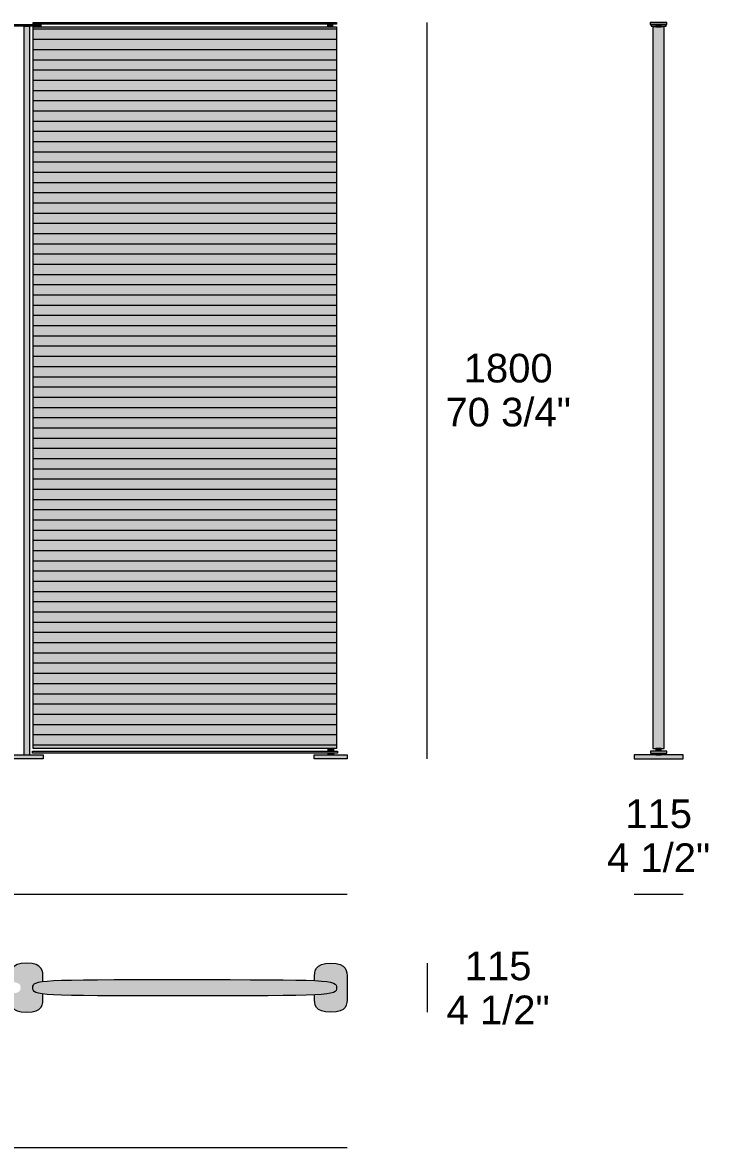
# Model space of a CAD drawing. Header units: millimetres. Extents: x -23380 to 52531, y -5628 to 1041.
# Drawn here: x -936 to 741, y -1709 to 1041 of the extents above; entities that cross this region are included whole.
import ezdxf

# ---------------------------------------------------------------- set-up
doc = ezdxf.new("R2010")
doc.units = ezdxf.units.MM
for name, color, linetype, lineweight in [('dimensions', 7, 'Continuous', 5), ('drawing', 7, 'Continuous', 5), ('hatch', 9, 'Continuous', 5), ('ropes', 7, 'Continuous', 0)]:
    doc.layers.add(name, color=color, linetype=linetype, lineweight=lineweight)
doc.styles.add('Poliform mm', font='arial.ttf')
doc.styles.add('Poliform pollici', font='arial.ttf')

msp = doc.modelspace()

# ---------------------------------------------------------------- hatches: boundary and pattern name
at = {"layer": 'hatch'}
for points in [[(-891.2, 1031.6), (-891.2, 1035.7), (-960, 1035.7), (-960, 1031.6)], [(-931.8, -749.1), (-919, -749.1), (-919, 1031.6), (-931.8, 1031.6)], [(-168.2, 1036.6), (-168.2, 1040.9), (-910.3, 1040.9), (-910.3, 1036.6)], [(-168.2, -734.1), (-168.2, 1030.7), (-910.3, 1030.7), (-910.3, -734.1)], [(-177.3, 1036.6), (-190, 1036.6), (-190, 1030.7), (-177.3, 1030.7)], [(598.4, 1036.4), (639, 1036.4), (639, 1040.9), (598.4, 1040.9)], [(600.9, 1031.6), (637.2, 1031.6), (637.2, 1036.4), (600.9, 1036.4)], [(625.1, 1030.4), (612, 1030.4), (604.8, 1030.4), (604.8, -734.2), (632.4, -734.2), (632.4, 1030.4)], [(612, 1030.4), (625.1, 1030.4), (625.1, 1031.6), (612, 1031.6)], [(-166.5, -745.8), (-166.5, -740.7), (-911.3, -740.7), (-911.3, -745.8)], [(-188.6, -740.7), (-175.8, -740.7), (-175.8, -734.1), (-188.6, -734.1)], [(598.7, -745.2), (638.6, -745.2), (638.6, -740.9), (598.7, -740.9)], [(612, -740.9), (625.2, -740.9), (625.2, -734.2), (612, -734.2)], [(-885.4, -759.1), (-885.4, -749.1), (-966.1, -749.1), (-966.1, -759.1)], [(-142.2, -759.1), (-142.2, -749.1), (-222.9, -749.1), (-222.9, -759.1)], [(-175.8, -745.8), (-188.6, -745.8), (-188.6, -749.1), (-175.8, -749.1)], [(558.7, -759.1), (678.7, -759.1), (678.7, -749.2), (558.7, -749.2)], [(625.2, -745.2), (612, -745.2), (612, -749.2), (625.2, -749.2)], [(-886, -1303.6), (-890, -1304.2), (-893.5, -1304.8), (-895.1, -1305.1), (-896.6, -1305.5), (-898.1, -1305.8), (-899.4, -1306.2), (-900.6, -1306.5), (-901.7, -1306.9), (-902.3, -1307.1), (-902.8, -1307.3), (-903.3, -1307.5), (-903.7, -1307.7), (-904.2, -1307.9), (-904.6, -1308.1), (-905, -1308.4), (-905.4, -1308.6), (-905.8, -1308.8), (-906.2, -1309), (-906.5, -1309.3), (-906.8, -1309.5), (-907.1, -1309.7), (-907.4, -1310), (-907.6, -1310.1), (-907.7, -1310.2), (-907.8, -1310.3), (-908, -1310.5), (-908.1, -1310.6), (-908.2, -1310.7), (-908.3, -1310.8), (-908.4, -1311), (-908.5, -1311.1), (-908.7, -1311.2), (-908.8, -1311.3), (-908.9, -1311.5), (-909, -1311.6), (-909.1, -1311.7), (-909.1, -1311.9), (-909.2, -1312), (-909.3, -1312.1), (-909.4, -1312.3), (-909.5, -1312.4), (-909.5, -1312.6), (-909.6, -1312.7), (-909.7, -1312.8), (-909.8, -1313), (-909.8, -1313.1), (-909.9, -1313.3), (-909.9, -1313.4), (-910.1, -1313.7), (-910.2, -1314), (-910.2, -1314.3), (-910.3, -1314.6), (-910.4, -1314.9), (-910.5, -1315.2), (-910.5, -1315.5), (-910.6, -1315.9), (-910.6, -1316.2), (-910.7, -1316.5), (-910.7, -1316.8), (-910.7, -1317.5), (-910.7, -1318.2), (-910.8, -1318.9), (-910.7, -1319.6), (-910.7, -1320.3), (-910.7, -1321), (-910.7, -1321.3), (-910.6, -1321.7), (-910.6, -1322), (-910.5, -1322.3), (-910.5, -1322.6), (-910.4, -1322.9), (-910.3, -1323.2), (-910.2, -1323.5), (-910.2, -1323.8), (-910.1, -1324.1), (-909.9, -1324.4), (-909.9, -1324.6), (-909.8, -1324.7), (-909.8, -1324.9), (-909.7, -1325), (-909.6, -1325.1), (-909.6, -1325.3), (-909.5, -1325.4), (-909.4, -1325.6), (-909.3, -1325.7), (-909.2, -1325.8), (-909.1, -1326), (-909.1, -1326.1), (-909, -1326.2), (-908.9, -1326.4), (-908.8, -1326.5), (-908.7, -1326.6), (-908.5, -1326.7), (-908.4, -1326.9), (-908.3, -1327), (-908.2, -1327.1), (-908.1, -1327.3), (-908, -1327.4), (-907.8, -1327.5), (-907.7, -1327.6), (-907.6, -1327.7), (-907.4, -1327.9), (-907.1, -1328.1), (-906.8, -1328.3), (-906.5, -1328.6), (-906.2, -1328.8), (-905.8, -1329), (-905.4, -1329.3), (-905, -1329.5), (-904.6, -1329.7), (-904.2, -1329.9), (-903.7, -1330.1), (-903.3, -1330.3), (-902.8, -1330.5), (-902.3, -1330.7), (-901.7, -1330.9), (-900.6, -1331.3), (-899.4, -1331.7), (-898.1, -1332), (-896.6, -1332.4), (-895.1, -1332.7), (-893.5, -1333), (-890, -1333.6), (-886, -1334.2), (-886, -1342.6), (-886, -1345.7), (-886.1, -1348.9), (-886.2, -1350.5), (-886.3, -1352.1), (-886.4, -1353.7), (-886.5, -1354.5), (-886.6, -1355.3), (-886.7, -1356.1), (-886.9, -1356.8), (-887, -1357.6), (-887.2, -1358.4), (-887.4, -1359.1), (-887.6, -1359.9), (-887.9, -1360.6), (-888.1, -1361.4), (-888.4, -1362.1), (-888.7, -1362.8), (-889, -1363.5), (-889.3, -1364.2), (-889.5, -1364.6), (-889.7, -1364.9), (-889.9, -1365.3), (-890.1, -1365.6), (-890.3, -1366), (-890.5, -1366.3), (-890.7, -1366.6), (-891, -1367), (-891.2, -1367.3), (-891.5, -1367.6), (-891.7, -1367.9), (-892, -1368.2), (-892.2, -1368.6), (-892.5, -1368.9), (-892.8, -1369.2), (-893.1, -1369.5), (-893.4, -1369.8), (-893.7, -1370.1), (-894, -1370.4), (-894.3, -1370.7), (-894.7, -1370.9), (-895, -1371.2), (-895.4, -1371.5), (-895.7, -1371.8), (-896.1, -1372), (-896.5, -1372.3), (-896.9, -1372.6), (-897.2, -1372.8), (-897.7, -1373.1), (-898.1, -1373.3), (-898.5, -1373.6), (-898.9, -1373.8), (-899.8, -1374.3), (-900.8, -1374.7), (-901.8, -1375.1), (-902.8, -1375.5), (-903.9, -1375.9), (-905, -1376.3), (-906.1, -1376.6), (-907.3, -1376.9), (-908.6, -1377.2), (-909.9, -1377.5), (-911.3, -1377.8), (-912.7, -1378), (-914.1, -1378.2), (-915.6, -1378.4), (-917.2, -1378.5), (-918.8, -1378.6), (-920.5, -1378.7), (-922.2, -1378.8), (-925.8, -1378.9), (-929.4, -1378.8), (-931.1, -1378.7), (-932.8, -1378.6), (-934.4, -1378.5), (-936, -1378.4), (-937.5, -1378.2), (-938.9, -1378), (-940.3, -1377.8), (-941.7, -1377.5), (-943, -1377.2), (-944.2, -1376.9), (-945.4, -1376.6), (-946.6, -1376.3), (-947.7, -1375.9), (-948.8, -1375.5), (-949.8, -1375.1), (-950.8, -1374.7), (-951.7, -1374.3), (-952.6, -1373.8), (-953.1, -1373.6), (-953.5, -1373.3), (-953.9, -1373.1), (-954.3, -1372.8), (-954.7, -1372.6), (-955.1, -1372.3), (-955.5, -1372), (-955.9, -1371.8), (-956.2, -1371.5), (-956.6, -1371.2), (-956.9, -1370.9), (-957.2, -1370.7), (-957.6, -1370.4), (-957.9, -1370.1), (-958.2, -1369.8), (-958.5, -1369.5), (-958.8, -1369.2), (-959.1, -1368.9), (-959.3, -1368.6), (-959.6, -1368.2), (-959.9, -1367.9), (-960.1, -1367.6), (-960.4, -1367.3), (-960.6, -1367), (-960.8, -1366.6), (-961, -1366.3), (-961.3, -1366), (-961.5, -1365.6), (-961.7, -1365.3), (-961.9, -1364.9), (-962.1, -1364.6), (-962.2, -1364.2), (-962.6, -1363.5), (-962.9, -1362.8), (-963.2, -1362.1), (-963.5, -1361.4), (-963.7, -1360.6), (-964, -1359.9), (-964.2, -1359.1), (-964.4, -1358.4), (-964.5, -1357.6), (-964.7, -1356.8), (-964.8, -1356), (-964.9, -1355.3), (-965.1, -1354.5), (-965.2, -1353.7), (-965.3, -1352.1), (-965.4, -1350.5), (-965.5, -1348.9), (-965.6, -1345.7), (-965.6, -1334.2), (-961.6, -1333.6), (-958, -1333), (-956.4, -1332.7), (-954.9, -1332.4), (-953.5, -1332), (-952.2, -1331.7), (-951, -1331.3), (-949.8, -1330.9), (-949.3, -1330.7), (-948.8, -1330.5), (-948.3, -1330.3), (-947.8, -1330.1), (-947.4, -1329.9), (-947, -1329.7), (-946.5, -1329.5), (-946.1, -1329.3), (-945.8, -1329), (-945.4, -1328.8), (-945.1, -1328.6), (-944.7, -1328.3), (-944.4, -1328.1), (-944.1, -1327.9), (-944, -1327.7), (-943.9, -1327.6), (-943.7, -1327.5), (-943.6, -1327.4), (-943.5, -1327.3), (-943.4, -1327.1), (-943.2, -1327), (-943.1, -1326.9), (-943, -1326.7), (-942.9, -1326.6), (-942.8, -1326.5), (-942.7, -1326.4), (-942.6, -1326.2), (-942.5, -1326.1), (-942.4, -1326), (-942.3, -1325.8), (-942.3, -1325.7), (-942.2, -1325.5), (-942.1, -1325.4), (-942, -1325.3), (-941.9, -1325.1), (-941.9, -1325), (-941.8, -1324.9), (-941.7, -1324.7), (-941.7, -1324.6), (-941.6, -1324.4), (-941.5, -1324.1), (-941.4, -1323.8), (-941.3, -1323.5), (-941.2, -1323.2), (-941.2, -1322.9), (-941.1, -1322.6), (-941, -1322.3), (-941, -1322), (-941, -1321.7), (-940.9, -1321.3), (-940.9, -1321), (-940.8, -1320.3), (-940.8, -1319.6), (-940.8, -1318.9), (-940.8, -1318.2), (-940.8, -1317.5), (-940.9, -1316.8), (-940.9, -1316.5), (-941, -1316.2), (-941, -1315.9), (-941, -1315.5), (-941.1, -1315.2), (-941.2, -1314.9), (-941.2, -1314.6), (-941.3, -1314.3), (-941.4, -1314), (-941.5, -1313.7), (-941.6, -1313.4), (-941.7, -1313.3), (-941.7, -1313.1), (-941.8, -1313), (-941.9, -1312.8), (-941.9, -1312.7), (-942, -1312.6), (-942.1, -1312.4), (-942.2, -1312.3), (-942.3, -1312.1), (-942.3, -1312), (-942.4, -1311.9), (-942.5, -1311.7), (-942.6, -1311.6), (-942.7, -1311.5), (-942.8, -1311.3), (-942.9, -1311.2), (-943, -1311.1), (-943.1, -1311), (-943.2, -1310.8), (-943.4, -1310.7), (-943.5, -1310.6), (-943.6, -1310.5), (-943.7, -1310.3), (-943.9, -1310.2), (-944, -1310.1), (-944.1, -1310), (-944.4, -1309.7), (-944.7, -1309.5), (-945.1, -1309.3), (-945.4, -1309), (-945.8, -1308.8), (-946.1, -1308.6), (-946.5, -1308.4), (-947, -1308.1), (-947.4, -1307.9), (-947.8, -1307.7), (-948.3, -1307.5), (-948.8, -1307.3), (-949.3, -1307.1), (-949.8, -1306.9), (-951, -1306.5), (-952.2, -1306.2), (-953.5, -1305.8), (-954.9, -1305.5), (-956.4, -1305.1), (-958, -1304.8), (-961.6, -1304.2), (-965.6, -1303.6), (-965.6, -1295.6), (-965.6, -1292.4), (-965.5, -1289.2), (-965.4, -1287.6), (-965.3, -1286), (-965.1, -1284.4), (-964.9, -1282.8), (-964.8, -1282), (-964.7, -1281.2), (-964.5, -1280.4), (-964.3, -1279.7), (-964.2, -1278.9), (-963.9, -1278.1), (-963.7, -1277.4), (-963.5, -1276.6), (-963.2, -1275.9), (-962.9, -1275.1), (-962.6, -1274.4), (-962.2, -1273.7), (-962, -1273.4), (-961.9, -1273), (-961.7, -1272.7), (-961.5, -1272.3), (-961.3, -1272), (-961, -1271.6), (-960.8, -1271.3), (-960.6, -1271), (-960.4, -1270.6), (-960.1, -1270.3), (-959.9, -1270), (-959.6, -1269.6), (-959.3, -1269.3), (-959.1, -1269), (-958.8, -1268.7), (-958.5, -1268.4), (-958.2, -1268.1), (-957.9, -1267.8), (-957.6, -1267.5), (-957.2, -1267.2), (-956.9, -1266.9), (-956.6, -1266.6), (-956.2, -1266.3), (-955.8, -1266.1), (-955.5, -1265.8), (-955.1, -1265.5), (-954.7, -1265.3), (-954.3, -1265), (-953.9, -1264.8), (-953.5, -1264.5), (-953.1, -1264.3), (-952.6, -1264), (-952.2, -1263.8), (-951.7, -1263.5), (-950.8, -1263.1), (-949.8, -1262.7), (-948.8, -1262.3), (-947.7, -1261.9), (-946.6, -1261.5), (-945.4, -1261.1), (-944.2, -1260.8), (-943, -1260.5), (-941.7, -1260.2), (-940.3, -1260), (-938.9, -1259.8), (-937.5, -1259.6), (-936, -1259.4), (-934.4, -1259.2), (-932.8, -1259.1), (-931.1, -1259), (-929.4, -1258.9), (-925.8, -1258.9), (-922.2, -1258.9), (-920.4, -1259), (-918.8, -1259.1), (-917.2, -1259.2), (-915.6, -1259.4), (-914.1, -1259.6), (-912.6, -1259.8), (-911.2, -1260), (-909.9, -1260.2), (-908.6, -1260.5), (-907.3, -1260.8), (-906.1, -1261.1), (-905, -1261.5), (-903.9, -1261.9), (-902.8, -1262.3), (-901.8, -1262.7), (-900.8, -1263.1), (-899.8, -1263.5), (-899.4, -1263.8), (-898.9, -1264), (-898.5, -1264.3), (-898.1, -1264.5), (-897.6, -1264.8), (-897.2, -1265), (-896.8, -1265.3), (-896.5, -1265.5), (-896.1, -1265.8), (-895.7, -1266.1), (-895.3, -1266.4), (-895, -1266.6), (-894.7, -1266.9), (-894.3, -1267.2), (-894, -1267.5), (-893.7, -1267.8), (-893.4, -1268.1), (-893.1, -1268.4), (-892.8, -1268.7), (-892.5, -1269), (-892.2, -1269.3), (-892, -1269.7), (-891.7, -1270), (-891.5, -1270.3), (-891.2, -1270.6), (-891, -1271), (-890.7, -1271.3), (-890.5, -1271.6), (-890.3, -1272), (-890.1, -1272.3), (-889.9, -1272.7), (-889.7, -1273), (-889.5, -1273.4), (-889.3, -1273.7), (-889, -1274.4), (-888.7, -1275.2), (-888.4, -1275.9), (-888.1, -1276.6), (-887.8, -1277.4), (-887.6, -1278.1), (-887.4, -1278.9), (-887.2, -1279.7), (-887, -1280.4), (-886.9, -1281.2), (-886.7, -1282), (-886.6, -1282.8), (-886.4, -1284.4), (-886.3, -1286), (-886.1, -1287.6), (-886.1, -1289.2), (-886, -1292.5)], [(-168.2, -1319), (-168.2, -1318.1), (-168.2, -1317.6), (-168.3, -1317.2), (-168.3, -1316.7), (-168.3, -1316.3), (-168.4, -1315.9), (-168.5, -1315.5), (-168.5, -1315.3), (-168.6, -1315), (-168.6, -1314.8), (-168.7, -1314.6), (-168.7, -1314.5), (-168.8, -1314.3), (-168.8, -1314.1), (-168.9, -1313.9), (-169, -1313.7), (-169, -1313.5), (-169.1, -1313.3), (-169.2, -1313.1), (-169.3, -1312.9), (-169.4, -1312.7), (-169.5, -1312.6), (-169.6, -1312.4), (-169.7, -1312.2), (-169.8, -1312), (-169.9, -1311.8), (-170.1, -1311.7), (-170.2, -1311.5), (-170.3, -1311.3), (-170.5, -1311.2), (-170.6, -1311), (-170.8, -1310.8), (-170.9, -1310.7), (-171.1, -1310.5), (-171.3, -1310.3), (-171.5, -1310.2), (-171.7, -1310), (-171.9, -1309.9), (-172.1, -1309.7), (-172.3, -1309.6), (-172.5, -1309.4), (-172.7, -1309.3), (-173, -1309.1), (-173.2, -1309), (-173.5, -1308.8), (-174, -1308.5), (-174.5, -1308.2), (-175.1, -1308), (-175.7, -1307.7), (-176.4, -1307.4), (-177.1, -1307.2), (-177.8, -1306.9), (-178.6, -1306.7), (-179.4, -1306.4), (-180.3, -1306.2), (-181.2, -1306), (-183.1, -1305.5), (-185.2, -1305.1), (-187.5, -1304.7), (-190, -1304.3), (-192.7, -1303.9), (-198.7, -1303.2), (-205.6, -1302.6), (-222.4, -1301.5), (-222.4, -1295.7), (-222.4, -1292.5), (-222.3, -1289.3), (-222.2, -1287.7), (-222.1, -1286.1), (-222, -1284.5), (-221.8, -1282.9), (-221.6, -1282.1), (-221.5, -1281.3), (-221.3, -1280.5), (-221.2, -1279.7), (-221, -1279), (-220.8, -1278.2), (-220.5, -1277.4), (-220.3, -1276.7), (-220, -1275.9), (-219.7, -1275.2), (-219.4, -1274.5), (-219, -1273.8), (-218.9, -1273.4), (-218.7, -1273.1), (-218.5, -1272.7), (-218.3, -1272.4), (-218.1, -1272), (-217.9, -1271.7), (-217.6, -1271.3), (-217.4, -1271), (-217.2, -1270.7), (-216.9, -1270.4), (-216.7, -1270), (-216.4, -1269.7), (-216.1, -1269.4), (-215.9, -1269.1), (-215.6, -1268.8), (-215.3, -1268.5), (-215, -1268.2), (-214.7, -1267.9), (-214.4, -1267.6), (-214, -1267.3), (-213.7, -1267), (-213.4, -1266.7), (-213, -1266.4), (-212.7, -1266.1), (-212.3, -1265.9), (-211.9, -1265.6), (-211.5, -1265.3), (-211.1, -1265.1), (-210.7, -1264.8), (-210.3, -1264.6), (-209.9, -1264.3), (-209.4, -1264.1), (-209, -1263.8), (-208.5, -1263.6), (-207.6, -1263.2), (-206.6, -1262.7), (-205.6, -1262.3), (-204.5, -1261.9), (-203.4, -1261.6), (-202.2, -1261.2), (-201, -1260.9), (-199.8, -1260.6), (-198.5, -1260.3), (-197.1, -1260), (-195.7, -1259.8), (-194.3, -1259.6), (-192.8, -1259.4), (-191.2, -1259.3), (-189.6, -1259.2), (-187.9, -1259.1), (-186.2, -1259), (-182.6, -1258.9), (-179, -1259), (-177.3, -1259.1), (-175.6, -1259.2), (-174, -1259.3), (-172.4, -1259.4), (-170.9, -1259.6), (-169.5, -1259.8), (-168.1, -1260), (-166.7, -1260.3), (-165.4, -1260.6), (-164.1, -1260.9), (-162.9, -1261.2), (-161.8, -1261.6), (-160.7, -1261.9), (-159.6, -1262.3), (-158.6, -1262.7), (-157.6, -1263.2), (-156.6, -1263.6), (-156.2, -1263.8), (-155.7, -1264.1), (-155.3, -1264.3), (-154.9, -1264.6), (-154.5, -1264.8), (-154.1, -1265.1), (-153.7, -1265.3), (-153.3, -1265.6), (-152.9, -1265.9), (-152.5, -1266.1), (-152.2, -1266.4), (-151.8, -1266.7), (-151.5, -1267), (-151.1, -1267.3), (-150.8, -1267.6), (-150.5, -1267.9), (-150.2, -1268.2), (-149.9, -1268.5), (-149.6, -1268.8), (-149.3, -1269.1), (-149, -1269.4), (-148.8, -1269.7), (-148.5, -1270), (-148.3, -1270.4), (-148, -1270.7), (-147.8, -1271), (-147.6, -1271.4), (-147.3, -1271.7), (-147.1, -1272), (-146.9, -1272.4), (-146.7, -1272.7), (-146.5, -1273.1), (-146.3, -1273.4), (-146.1, -1273.8), (-145.8, -1274.5), (-145.5, -1275.2), (-145.2, -1275.9), (-144.9, -1276.7), (-144.7, -1277.4), (-144.4, -1278.2), (-144.2, -1279), (-144, -1279.7), (-143.9, -1280.5), (-143.7, -1281.3), (-143.6, -1282.1), (-143.4, -1282.9), (-143.2, -1284.5), (-143.1, -1286.1), (-143, -1287.7), (-142.9, -1289.3), (-142.8, -1292.5), (-142.8, -1345.8), (-142.9, -1349), (-143, -1350.6), (-143.1, -1352.2), (-143.2, -1353.8), (-143.3, -1354.5), (-143.4, -1355.3), (-143.6, -1356.1), (-143.7, -1356.9), (-143.9, -1357.7), (-144, -1358.4), (-144.2, -1359.2), (-144.4, -1359.9), (-144.7, -1360.7), (-144.9, -1361.4), (-145.2, -1362.2), (-145.5, -1362.9), (-145.8, -1363.6), (-146.1, -1364.3), (-146.3, -1364.7), (-146.5, -1365), (-146.7, -1365.3), (-146.9, -1365.7), (-147.1, -1366), (-147.3, -1366.4), (-147.6, -1366.7), (-147.8, -1367), (-148, -1367.3), (-148.3, -1367.7), (-148.5, -1368), (-148.8, -1368.3), (-149, -1368.6), (-149.3, -1368.9), (-149.6, -1369.2), (-149.9, -1369.5), (-150.2, -1369.8), (-150.5, -1370.1), (-150.8, -1370.4), (-151.1, -1370.7), (-151.5, -1371), (-151.8, -1371.3), (-152.2, -1371.6), (-152.5, -1371.8), (-152.9, -1372.1), (-153.3, -1372.4), (-153.7, -1372.6), (-154.1, -1372.9), (-154.5, -1373.1), (-154.9, -1373.4), (-155.3, -1373.6), (-155.7, -1373.9), (-156.6, -1374.3), (-157.6, -1374.8), (-158.6, -1375.2), (-159.6, -1375.6), (-160.7, -1376), (-161.8, -1376.3), (-162.9, -1376.7), (-164.2, -1377), (-165.4, -1377.3), (-166.7, -1377.6), (-168.1, -1377.8), (-169.5, -1378.1), (-170.9, -1378.3), (-172.4, -1378.4), (-174, -1378.6), (-175.6, -1378.7), (-177.3, -1378.8), (-179, -1378.9), (-182.6, -1378.9), (-186.2, -1378.9), (-187.9, -1378.8), (-189.6, -1378.7), (-191.2, -1378.6), (-192.8, -1378.4), (-194.3, -1378.3), (-195.7, -1378), (-197.1, -1377.8), (-198.5, -1377.6), (-199.8, -1377.3), (-201, -1377), (-202.3, -1376.7), (-203.4, -1376.3), (-204.5, -1376), (-205.6, -1375.6), (-206.6, -1375.2), (-207.6, -1374.8), (-208.6, -1374.3), (-209.5, -1373.9), (-209.9, -1373.6), (-210.3, -1373.4), (-210.7, -1373.1), (-211.1, -1372.9), (-211.5, -1372.6), (-211.9, -1372.4), (-212.3, -1372.1), (-212.7, -1371.8), (-213, -1371.6), (-213.4, -1371.3), (-213.7, -1371), (-214.1, -1370.7), (-214.4, -1370.4), (-214.7, -1370.1), (-215, -1369.8), (-215.3, -1369.5), (-215.6, -1369.2), (-215.9, -1368.9), (-216.2, -1368.6), (-216.4, -1368.3), (-216.7, -1368), (-216.9, -1367.7), (-217.2, -1367.3), (-217.4, -1367), (-217.6, -1366.7), (-217.9, -1366.4), (-218.1, -1366), (-218.3, -1365.7), (-218.5, -1365.3), (-218.7, -1365), (-218.9, -1364.7), (-219.1, -1364.3), (-219.4, -1363.6), (-219.7, -1362.9), (-220, -1362.2), (-220.3, -1361.4), (-220.5, -1360.7), (-220.8, -1359.9), (-221, -1359.2), (-221.2, -1358.4), (-221.3, -1357.7), (-221.5, -1356.9), (-221.6, -1356.1), (-221.8, -1355.3), (-221.9, -1354.5), (-222, -1353.7), (-222.1, -1352.2), (-222.2, -1350.6), (-222.3, -1349), (-222.4, -1345.8), (-222.4, -1336.4), (-205.6, -1335.4), (-198.7, -1334.8), (-192.7, -1334.1), (-190, -1333.7), (-187.5, -1333.3), (-185.2, -1332.9), (-183.1, -1332.5), (-181.2, -1332), (-180.3, -1331.8), (-179.4, -1331.5), (-178.6, -1331.3), (-177.8, -1331), (-177.1, -1330.8), (-176.4, -1330.5), (-175.7, -1330.3), (-175.1, -1330), (-174.5, -1329.7), (-174, -1329.4), (-173.5, -1329.1), (-173.2, -1329), (-173, -1328.8), (-172.7, -1328.7), (-172.5, -1328.5), (-172.3, -1328.4), (-172.1, -1328.2), (-171.9, -1328.1), (-171.7, -1327.9), (-171.5, -1327.8), (-171.3, -1327.6), (-171.1, -1327.4), (-170.9, -1327.3), (-170.8, -1327.1), (-170.6, -1327), (-170.5, -1326.8), (-170.3, -1326.6), (-170.2, -1326.4), (-170.1, -1326.3), (-169.9, -1326.1), (-169.8, -1325.9), (-169.7, -1325.8), (-169.6, -1325.6), (-169.5, -1325.4), (-169.4, -1325.2), (-169.3, -1325), (-169.2, -1324.8), (-169.1, -1324.7), (-169, -1324.5), (-169, -1324.3), (-168.9, -1324.1), (-168.8, -1323.9), (-168.8, -1323.7), (-168.7, -1323.5), (-168.7, -1323.3), (-168.6, -1323.1), (-168.6, -1322.9), (-168.5, -1322.7), (-168.5, -1322.5), (-168.4, -1322.1), (-168.3, -1321.7), (-168.3, -1321.2), (-168.3, -1320.8), (-168.2, -1320.4), (-168.2, -1319.9)], [(-168.2, -1319), (-168.2, -1319.9), (-168.2, -1320.4), (-168.3, -1320.8), (-168.3, -1321.2), (-168.3, -1321.7), (-168.4, -1322.1), (-168.5, -1322.5), (-168.5, -1322.7), (-168.6, -1322.9), (-168.6, -1323.1), (-168.7, -1323.3), (-168.7, -1323.5), (-168.8, -1323.7), (-168.8, -1323.9), (-168.9, -1324.1), (-169, -1324.3), (-169, -1324.5), (-169.1, -1324.7), (-169.2, -1324.8), (-169.3, -1325), (-169.4, -1325.2), (-169.5, -1325.4), (-169.6, -1325.6), (-169.7, -1325.8), (-169.8, -1325.9), (-169.9, -1326.1), (-170.1, -1326.3), (-170.2, -1326.4), (-170.3, -1326.6), (-170.5, -1326.8), (-170.6, -1327), (-170.8, -1327.1), (-170.9, -1327.3), (-171.1, -1327.4), (-171.3, -1327.6), (-171.5, -1327.8), (-171.7, -1327.9), (-171.9, -1328.1), (-172.1, -1328.2), (-172.3, -1328.4), (-172.5, -1328.5), (-172.7, -1328.7), (-173, -1328.8), (-173.2, -1329), (-173.5, -1329.1), (-174, -1329.4), (-174.5, -1329.7), (-175.1, -1330), (-175.7, -1330.3), (-176.4, -1330.5), (-177.1, -1330.8), (-177.8, -1331), (-178.6, -1331.3), (-179.4, -1331.5), (-180.3, -1331.8), (-181.2, -1332), (-183.1, -1332.5), (-185.2, -1332.9), (-187.5, -1333.3), (-190, -1333.7), (-192.7, -1334.1), (-198.7, -1334.8), (-205.6, -1335.4), (-222.4, -1336.4), (-269, -1337.8), (-784.3, -1338.2), (-848.3, -1336.9), (-870, -1335.7), (-878.6, -1335), (-886, -1334.2), (-890, -1333.6), (-893.5, -1333), (-895.1, -1332.7), (-896.6, -1332.4), (-898.1, -1332), (-899.4, -1331.7), (-900.6, -1331.3), (-901.7, -1330.9), (-902.3, -1330.7), (-902.8, -1330.5), (-903.3, -1330.3), (-903.7, -1330.1), (-904.2, -1329.9), (-904.6, -1329.7), (-905, -1329.5), (-905.4, -1329.3), (-905.8, -1329), (-906.2, -1328.8), (-906.5, -1328.6), (-906.8, -1328.3), (-907.1, -1328.1), (-907.4, -1327.9), (-907.6, -1327.7), (-907.7, -1327.6), (-907.8, -1327.5), (-908, -1327.4), (-908.1, -1327.3), (-908.2, -1327.1), (-908.3, -1327), (-908.4, -1326.9), (-908.5, -1326.7), (-908.7, -1326.6), (-908.8, -1326.5), (-908.9, -1326.4), (-909, -1326.2), (-909.1, -1326.1), (-909.1, -1326), (-909.2, -1325.8), (-909.3, -1325.7), (-909.4, -1325.6), (-909.5, -1325.4), (-909.6, -1325.3), (-909.6, -1325.1), (-909.7, -1325), (-909.8, -1324.9), (-909.8, -1324.7), (-909.9, -1324.6), (-909.9, -1324.4), (-910.1, -1324.1), (-910.2, -1323.8), (-910.2, -1323.5), (-910.3, -1323.2), (-910.4, -1322.9), (-910.5, -1322.6), (-910.5, -1322.3), (-910.6, -1322), (-910.6, -1321.7), (-910.7, -1321.3), (-910.7, -1321), (-910.7, -1320.3), (-910.7, -1319.6), (-910.8, -1318.9), (-910.7, -1318.2), (-910.7, -1317.5), (-910.7, -1316.8), (-910.7, -1316.5), (-910.6, -1316.2), (-910.6, -1315.9), (-910.5, -1315.5), (-910.5, -1315.2), (-910.4, -1314.9), (-910.3, -1314.6), (-910.2, -1314.3), (-910.2, -1314), (-910.1, -1313.7), (-909.9, -1313.4), (-909.9, -1313.3), (-909.8, -1313.1), (-909.8, -1313), (-909.7, -1312.8), (-909.6, -1312.7), (-909.5, -1312.6), (-909.5, -1312.4), (-909.4, -1312.3), (-909.3, -1312.1), (-909.2, -1312), (-909.1, -1311.9), (-909.1, -1311.7), (-909, -1311.6), (-908.9, -1311.5), (-908.8, -1311.3), (-908.7, -1311.2), (-908.5, -1311.1), (-908.4, -1311), (-908.3, -1310.8), (-908.2, -1310.7), (-908.1, -1310.6), (-908, -1310.5), (-907.8, -1310.3), (-907.7, -1310.2), (-907.6, -1310.1), (-907.4, -1310), (-907.1, -1309.7), (-906.8, -1309.5), (-906.5, -1309.3), (-906.2, -1309), (-905.8, -1308.8), (-905.4, -1308.6), (-905, -1308.4), (-904.6, -1308.1), (-904.2, -1307.9), (-903.7, -1307.7), (-903.3, -1307.5), (-902.8, -1307.3), (-902.3, -1307.1), (-901.7, -1306.9), (-900.6, -1306.5), (-899.4, -1306.2), (-898.1, -1305.8), (-896.6, -1305.5), (-895.1, -1305.1), (-893.5, -1304.8), (-890, -1304.2), (-886, -1303.6), (-878.6, -1302.8), (-870, -1302.1), (-848.2, -1301), (-784.3, -1299.6), (-269, -1300.1), (-222.4, -1301.5), (-205.6, -1302.6), (-198.7, -1303.2), (-192.7, -1303.9), (-190, -1304.3), (-187.5, -1304.7), (-185.2, -1305.1), (-183.1, -1305.5), (-181.2, -1306), (-180.3, -1306.2), (-179.4, -1306.4), (-178.6, -1306.7), (-177.8, -1306.9), (-177.1, -1307.2), (-176.4, -1307.4), (-175.7, -1307.7), (-175.1, -1308), (-174.5, -1308.2), (-174, -1308.5), (-173.5, -1308.8), (-173.2, -1309), (-173, -1309.1), (-172.7, -1309.3), (-172.5, -1309.4), (-172.3, -1309.6), (-172.1, -1309.7), (-171.9, -1309.9), (-171.7, -1310), (-171.5, -1310.2), (-171.3, -1310.3), (-171.1, -1310.5), (-170.9, -1310.7), (-170.8, -1310.8), (-170.6, -1311), (-170.5, -1311.2), (-170.3, -1311.3), (-170.2, -1311.5), (-170.1, -1311.7), (-169.9, -1311.8), (-169.8, -1312), (-169.7, -1312.2), (-169.6, -1312.4), (-169.5, -1312.6), (-169.4, -1312.7), (-169.3, -1312.9), (-169.2, -1313.1), (-169.1, -1313.3), (-169, -1313.5), (-169, -1313.7), (-168.9, -1313.9), (-168.8, -1314.1), (-168.8, -1314.3), (-168.7, -1314.5), (-168.7, -1314.6), (-168.6, -1314.8), (-168.6, -1315), (-168.5, -1315.3), (-168.5, -1315.5), (-168.4, -1315.9), (-168.3, -1316.3), (-168.3, -1316.7), (-168.3, -1317.2), (-168.2, -1317.6), (-168.2, -1318.1)]]:
    msp.add_hatch(color=256, dxfattribs=at).paths.add_polyline_path(points, flags=0)
at = {"layer": 'ropes', "lineweight": 0}
h = msp.add_hatch(dxfattribs=at)
h.set_pattern_fill('HATCH1', color=256, scale=200, style=0, pattern_type=2)
h.set_pattern_definition([(0, (0, 0), (0, 25), [])])
h.paths.add_polyline_path([(-168.2, -734.1), (-168.2, 1030.7), (-910.3, 1030.7), (-910.3, -734.1)], flags=0)

# ---------------------------------------------------------------- linework, layer by layer
at = {"layer": 'dimensions'}
for points in [[(52.7, -759.1), (52.7, 1040.9)], [(-3254.8, -1089.8), (-142.8, -1089.8)], [(558.7, -1089.8), (678.7, -1089.8)], [(52.7, -1258.8), (52.7, -1378.8)], [(-3254.8, -1709.5), (-142.8, -1709.5)]]:
    msp.add_lwpolyline(points, dxfattribs=at)
at = {"layer": 'drawing'}
for points in [[(-891.2, 1031.6), (-960, 1031.6), (-960, 1035.7), (-891.2, 1035.7)], [(-168.2, 1036.6), (-910.3, 1036.6), (-910.3, 1040.9), (-168.2, 1040.9)], [(-168.2, -734.1), (-910.3, -734.1), (-910.3, 1030.7), (-168.2, 1030.7)], [(598.4, 1036.4), (639, 1036.4), (639, 1040.9), (598.4, 1040.9)], [(600.9, 1031.6), (637.2, 1031.6), (637.2, 1036.4), (600.9, 1036.4)], [(604.8, -734.2), (632.4, -734.2), (632.4, 1030.4), (604.8, 1030.4)], [(612, 1030.4), (625.1, 1030.4), (625.1, 1031.6), (612, 1031.6)], [(-166.5, -745.8), (-911.3, -745.8), (-911.3, -740.7), (-166.5, -740.7)], [(598.7, -745.2), (638.6, -745.2), (638.6, -740.9), (598.7, -740.9)], [(-885.4, -759.1), (-966.1, -759.1), (-966.1, -749.1), (-885.4, -749.1)], [(-142.2, -759.1), (-222.9, -759.1), (-222.9, -749.1), (-142.2, -749.1)], [(558.7, -759.1), (678.7, -759.1), (678.7, -749.2), (558.7, -749.2)]]:
    msp.add_lwpolyline(points, close=True, dxfattribs=at)
for points in [[(-931.8, -749.1), (-931.8, 1031.6), (-919, 1031.6), (-919, -749.1)], [(-190, 1030.7), (-190, 1036.6)], [(-177.3, 1030.7), (-177.3, 1036.6)], [(-188.6, -740.7), (-188.6, -734.1), (-175.8, -734.1), (-175.8, -740.7)], [(625.2, -740.9), (625.2, -734.2), (612, -734.2), (612, -740.9)], [(-931.8, -759.1), (-931.8, -759.1)], [(-919, -759.1), (-919, -759.1)], [(-175.8, -745.8), (-175.8, -749.1), (-188.6, -749.1), (-188.6, -745.8)], [(612, -745.2), (612, -749.2), (625.2, -749.2), (625.2, -745.2)]]:
    msp.add_lwpolyline(points, dxfattribs=at)
for points, knots in [([(-886, -1303.6), (-886, -1301), (-886, -1282.1), (-886, -1258.9), (-925.8, -1258.9), (-965.6, -1258.9), (-965.6, -1282.1), (-965.6, -1301), (-965.6, -1303.6)], [-77.412422, -77.412422, -77.412422, -77.412422, -66.520524, 0, 0, 0, 66.520524, 77.412422, 77.412422, 77.412422, 77.412422]), ([(-222.4, -1301.5), (-222.4, -1299.6), (-222.4, -1281.3), (-222.4, -1258.9), (-182.6, -1258.9), (-142.8, -1258.9), (-142.8, -1298.9), (-142.8, -1339.6), (-142.8, -1378.9), (-182.6, -1378.9), (-222.4, -1378.9), (-222.4, -1356.8), (-222.4, -1338.5), (-222.4, -1336.4)], [-74.403911, -74.403911, -74.403911, -74.403911, -66.520524, 0, 0, 0, 66.520524, 133.041049, 199.561573, 199.561573, 199.561573, 266.082097, 274.568529, 274.568529, 274.568529, 274.568529]), ([(-168.2, -1319), (-168.2, -1299.1), (-183.3, -1299.1), (-550.3, -1299), (-895.7, -1299), (-910.8, -1299), (-910.8, -1318.9), (-910.8, -1338.8), (-895.7, -1338.8), (-550.3, -1338.8), (-183.3, -1338.9), (-168.2, -1338.9), (-168.2, -1319)], [803.973004, 803.973004, 803.973004, 803.973004, 1205.959506, 1205.959506, 1205.959506, 1607.946008, 1607.946008, 1607.946008, 2009.93251, 2009.93251, 2009.93251, 2411.919012, 2411.919012, 2411.919012, 2411.919012]), ([(-965.6, -1334.2), (-965.6, -1336.9), (-965.6, -1355.8), (-965.6, -1378.9), (-925.8, -1378.9), (-886, -1378.9), (-886, -1355.8), (-886, -1336.9), (-886, -1334.2)], [121.516662, 121.516662, 121.516662, 121.516662, 133.041049, 199.561573, 199.561573, 199.561573, 266.082097, 277.606484, 277.606484, 277.606484, 277.606484])]:
    msp.add_open_spline(points, degree=3, knots=knots, dxfattribs=at)

# ---------------------------------------------------------------- texts
at = {"layer": 'dimensions', "char_height": 70, "attachment_point": 5}
for s, insert, width, style in [('1800', (251.1, 195.4), 543.261, 'Poliform mm'), ('70 3/4"', (251.1, 87.9), 731.196, 'Poliform pollici'), ('115', (618.7, -894), 436.739, 'Poliform mm'), ('4 1/2"', (618.7, -1001.4), 630, 'Poliform pollici'), ('115', (226.4, -1266), 436.739, 'Poliform mm'), ('4 1/2"', (226.4, -1373.5), 630, 'Poliform pollici')]:
    msp.add_mtext(s, dxfattribs=dict(at, insert=insert, width=width, style=style))

doc.saveas('drawing.dxf')
